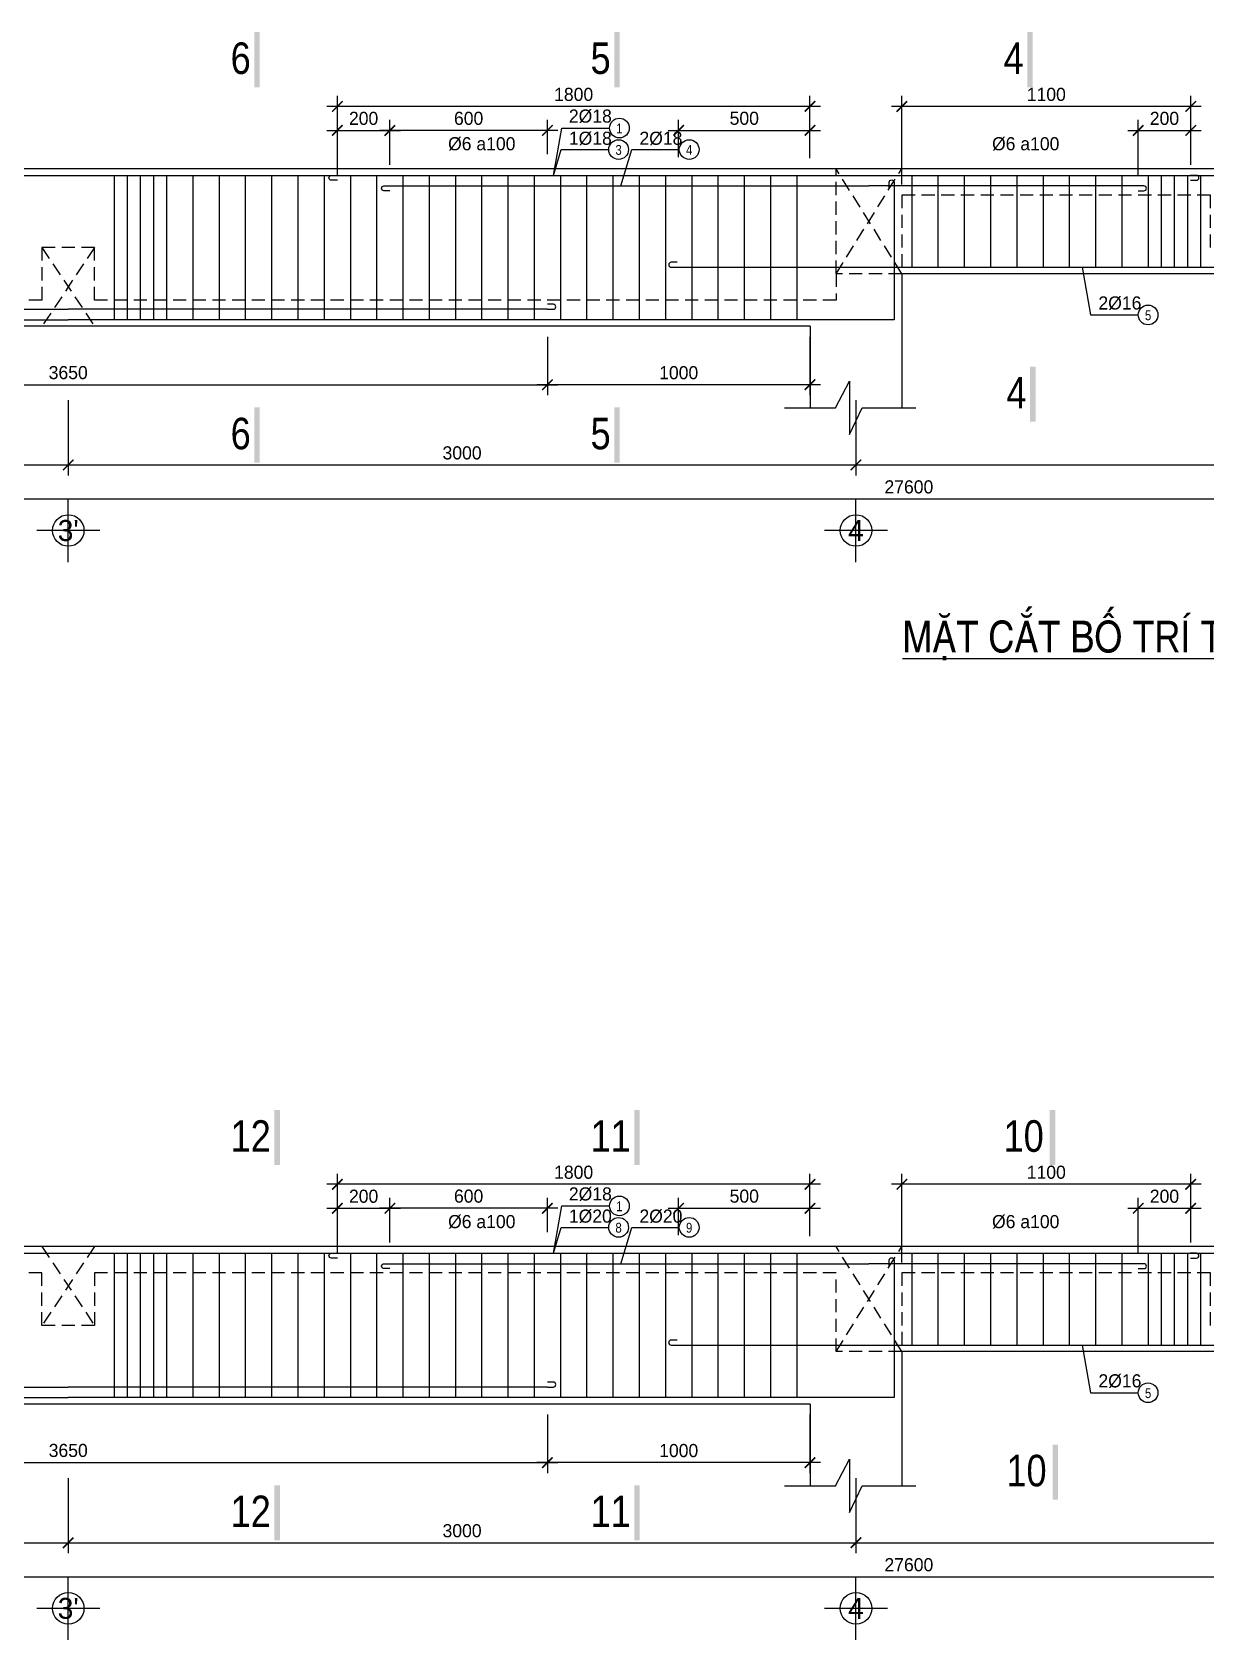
# Model space of a CAD drawing. Extents: x -317 to 3482, y -2056 to 752.
# Drawn here: x 2699 to 2922.5, y -435.2 to -129 of the extents above; entities that cross this region are included whole.
import ezdxf
from ezdxf.enums import TextEntityAlignment as Align

# ---------------------------------------------------------------- set-up
doc = ezdxf.new("R2010")
doc.units = 0
doc.header["$MEASUREMENT"] = 0
doc.linetypes.add('CENTER2', pattern=[1.125, 0.75, -0.125, 0.125, -0.125])
doc.linetypes.add('HIDDEN', pattern=[0.375, 0.25, -0.125])
doc.layers.get('0').update_dxf_attribs({"linetype": 'CONTINUOUS'})
doc.layers.get('DEFPOINTS').update_dxf_attribs({"linetype": 'CONTINUOUS'})
for name, color, linetype in [('DAI', 3, 'CONTINUOUS'), ('DIM', 1, 'CONTINUOUS'), ('DUT', 7, 'CENTER2'), ('MOTAAR', 1, 'CONTINUOUS'), ('TEXT', 7, 'CONTINUOUS'), ('THEP', 6, 'CONTINUOUS'), ('TU1', 9, 'CONTINUOUS'), ('TUONG', 7, 'CONTINUOUS')]:
    doc.layers.add(name, color=color, linetype=linetype)
doc.styles.add('DIM-NEW', font='VHELVCN.TTF')
doc.styles.add('style1', font='VGOUDYN.TTF')
doc.styles.add('T2', font='VTIMESN.TTF')
doc.dimstyles.new('TL20', dxfattribs={"dimtxt": 2.5, "dimasz": 2, "dimexe": 2, "dimexo": 2, "dimgap": 1, "dimtad": 1, "dimdec": 0, "dimlfac": 20, "dimzin": 0, "dimdsep": 46, "dimtxsty": 'T2', "dimblk": 'ARCHTICK', "dimcen": 2.5, "dimdle": 2, "dimclrd": 1, "dimclre": 1, "dimclrt": 2, "dimadec": 0, "dimazin": 0, "dimtfac": 1, "dimtdec": 0, "dimtix": 1, "dimtofl": 0, "dimtmove": 0, "dimatfit": 0, "dimldrblk": 'ARCHTICK', "dimfxl": 0, "dimtolj": 1, "dimtzin": 0, "dimlwd": -1, "dimlwe": -1, "dimarcsym": 0})

# ---------------------------------------------------------------- blocks, each defined once
blk = doc.blocks.new('_ARCHTICK')
at = {"color": 0, "linetype": 'ByBlock', "const_width": 0.15}
blk.add_lwpolyline([(-0.5, -0.5), (0.5, 0.5)], dxfattribs=at)
blk = doc.blocks.new('*D82')
at = {"layer": 'DEFPOINTS', "color": 0}
for p in [(2261.42, -211.45), (3470.54, -211.45), (3470.54, -217.94)]:
    blk.add_point(p, dxfattribs=at)
at = {"layer": 'TUONG', "color": 1}
for p, q in [((2261.42, -213.45), (2261.42, -219.94)), ((3470.54, -213.45), (3470.54, -219.94)), ((2259.42, -217.94), (3472.54, -217.94))]:
    blk.add_line(p, q, dxfattribs=at)
at = {"layer": 'TUONG', "color": 1, "xscale": 2, "yscale": 2, "zscale": 2, "rotation": 180}
blk.add_blockref('_ARCHTICK', (2261.42, -217.94), dxfattribs=at)
at = {"layer": 'TUONG', "color": 1, "xscale": 2, "yscale": 2, "zscale": 2}
blk.add_blockref('_ARCHTICK', (3470.54, -217.94), dxfattribs=at)
at = {"layer": 'TUONG', "color": 2, "insert": (2865.98, -215.65), "char_height": 2.5, "attachment_point": 5, "style": 'T2'}
blk.add_mtext('\\A1;27600', dxfattribs=at)
blk = doc.blocks.new('*D78')
at = {"layer": 'DEFPOINTS', "color": 0}
for p in [(2855.9, -197.12), (3026.99, -197.12), (3026.99, -211.45)]:
    blk.add_point(p, dxfattribs=at)
at = {"layer": 'TUONG', "color": 1}
for p, q in [((2855.9, -199.12), (2855.9, -213.45)), ((3026.99, -199.12), (3026.99, -213.45)), ((2853.9, -211.45), (3028.99, -211.45))]:
    blk.add_line(p, q, dxfattribs=at)
at = {"layer": 'TUONG', "color": 1, "xscale": 2, "yscale": 2, "zscale": 2, "rotation": 180}
blk.add_blockref('_ARCHTICK', (2855.9, -211.45), dxfattribs=at)
at = {"layer": 'TUONG', "color": 1, "xscale": 2, "yscale": 2, "zscale": 2}
blk.add_blockref('_ARCHTICK', (3026.99, -211.45), dxfattribs=at)
at = {"layer": 'TUONG', "color": 2, "insert": (2941.45, -209.16), "char_height": 2.5, "attachment_point": 5, "style": 'T2'}
blk.add_mtext('\\A1;3600', dxfattribs=at)
blk = doc.blocks.new('*D77')
at = {"layer": 'DEFPOINTS', "color": 0}
for p in [(2705.9, -197.12), (2855.9, -197.12), (2855.9, -211.45)]:
    blk.add_point(p, dxfattribs=at)
at = {"layer": 'TUONG', "color": 1}
for p, q in [((2705.9, -199.12), (2705.9, -213.45)), ((2855.9, -199.12), (2855.9, -213.45)), ((2703.9, -211.45), (2857.9, -211.45))]:
    blk.add_line(p, q, dxfattribs=at)
at = {"layer": 'TUONG', "color": 1, "xscale": 2, "yscale": 2, "zscale": 2, "rotation": 180}
blk.add_blockref('_ARCHTICK', (2705.9, -211.45), dxfattribs=at)
at = {"layer": 'TUONG', "color": 1, "xscale": 2, "yscale": 2, "zscale": 2}
blk.add_blockref('_ARCHTICK', (2855.9, -211.45), dxfattribs=at)
at = {"layer": 'TUONG', "color": 2, "insert": (2780.9, -209.17), "char_height": 2.5, "attachment_point": 5, "style": 'T2'}
blk.add_mtext('\\A1;3000', dxfattribs=at)
blk = doc.blocks.new('*D76')
at = {"layer": 'DEFPOINTS', "color": 0}
for p in [(2555.9, -197.12), (2705.9, -197.12), (2705.9, -211.45)]:
    blk.add_point(p, dxfattribs=at)
at = {"layer": 'TUONG', "color": 1}
for p, q in [((2555.9, -199.12), (2555.9, -213.45)), ((2705.9, -199.12), (2705.9, -213.45)), ((2553.9, -211.45), (2707.9, -211.45))]:
    blk.add_line(p, q, dxfattribs=at)
at = {"layer": 'TUONG', "color": 1, "xscale": 2, "yscale": 2, "zscale": 2, "rotation": 180}
blk.add_blockref('_ARCHTICK', (2555.9, -211.45), dxfattribs=at)
at = {"layer": 'TUONG', "color": 1, "xscale": 2, "yscale": 2, "zscale": 2}
blk.add_blockref('_ARCHTICK', (2705.9, -211.45), dxfattribs=at)
at = {"layer": 'TUONG', "color": 2, "insert": (2630.9, -209.17), "char_height": 2.5, "attachment_point": 5, "style": 'T2'}
blk.add_mtext('\\A1;3000', dxfattribs=at)
blk = doc.blocks.new('*D73')
at = {"layer": 'DEFPOINTS', "color": 0}
for p in [(2767.15, -147.74), (2767.15, -154.29), (2797.15, -154.29)]:
    blk.add_point(p, dxfattribs=at)
at = {"layer": 'TUONG', "color": 1}
for p, q in [((2767.15, -152.29), (2767.15, -145.74)), ((2797.15, -152.29), (2797.15, -145.74)), ((2799.15, -147.74), (2765.15, -147.74))]:
    blk.add_line(p, q, dxfattribs=at)
at = {"layer": 'TUONG', "color": 1, "xscale": 2, "yscale": 2, "zscale": 2, "rotation": 180}
blk.add_blockref('_ARCHTICK', (2767.15, -147.74), dxfattribs=at)
at = {"layer": 'TUONG', "color": 1, "xscale": 2, "yscale": 2, "zscale": 2}
blk.add_blockref('_ARCHTICK', (2797.15, -147.74), dxfattribs=at)
at = {"layer": 'TUONG', "color": 2, "insert": (2782.15, -145.45), "char_height": 2.5, "attachment_point": 5, "style": 'T2'}
blk.add_mtext('\\A1;600', dxfattribs=at)
blk = doc.blocks.new('*D71')
at = {"layer": 'DEFPOINTS', "color": 0}
for p in [(2614.65, -187.04), (2797.15, -187.04), (2797.15, -196.18)]:
    blk.add_point(p, dxfattribs=at)
at = {"layer": 'TUONG', "color": 1}
for p, q in [((2614.65, -189.04), (2614.65, -198.18)), ((2797.15, -189.04), (2797.15, -198.18)), ((2612.65, -196.18), (2799.15, -196.18))]:
    blk.add_line(p, q, dxfattribs=at)
at = {"layer": 'TUONG', "color": 1, "xscale": 2, "yscale": 2, "zscale": 2, "rotation": 180}
blk.add_blockref('_ARCHTICK', (2614.65, -196.18), dxfattribs=at)
at = {"layer": 'TUONG', "color": 1, "xscale": 2, "yscale": 2, "zscale": 2}
blk.add_blockref('_ARCHTICK', (2797.15, -196.18), dxfattribs=at)
at = {"layer": 'TUONG', "color": 2, "insert": (2705.9, -193.88), "char_height": 2.5, "attachment_point": 5, "style": 'T2'}
blk.add_mtext('\\A1;3650', dxfattribs=at)
blk = doc.blocks.new('*D70')
at = {"layer": 'DEFPOINTS', "color": 0}
for p in [(2797.15, -185.04), (2847.15, -185.04), (2797.15, -196.18)]:
    blk.add_point(p, dxfattribs=at)
at = {"layer": 'TUONG', "color": 1}
for p, q in [((2797.15, -187.04), (2797.15, -198.18)), ((2847.15, -187.04), (2847.15, -198.18)), ((2849.15, -196.18), (2795.15, -196.18))]:
    blk.add_line(p, q, dxfattribs=at)
at = {"layer": 'TUONG', "color": 1, "xscale": 2, "yscale": 2, "zscale": 2, "rotation": 180}
blk.add_blockref('_ARCHTICK', (2797.15, -196.18), dxfattribs=at)
at = {"layer": 'TUONG', "color": 1, "xscale": 2, "yscale": 2, "zscale": 2}
blk.add_blockref('_ARCHTICK', (2847.15, -196.18), dxfattribs=at)
at = {"layer": 'TUONG', "color": 2, "insert": (2822.15, -193.9), "char_height": 2.5, "attachment_point": 5, "style": 'T2'}
blk.add_mtext('\\A1;1000', dxfattribs=at)
blk = doc.blocks.new('*D61')
at = {"layer": 'DEFPOINTS', "color": 0}
for p in [(2919.65, -147.74), (2909.65, -158.29), (2919.65, -156.29)]:
    blk.add_point(p, dxfattribs=at)
at = {"layer": 'TUONG', "color": 1}
for p, q in [((2909.65, -156.29), (2909.65, -145.74)), ((2919.65, -154.29), (2919.65, -145.74)), ((2907.65, -147.74), (2921.65, -147.74))]:
    blk.add_line(p, q, dxfattribs=at)
at = {"layer": 'TUONG', "color": 1, "xscale": 2, "yscale": 2, "zscale": 2, "rotation": 180}
blk.add_blockref('_ARCHTICK', (2909.65, -147.74), dxfattribs=at)
at = {"layer": 'TUONG', "color": 1, "xscale": 2, "yscale": 2, "zscale": 2}
blk.add_blockref('_ARCHTICK', (2919.65, -147.74), dxfattribs=at)
at = {"layer": 'TUONG', "color": 2, "insert": (2914.65, -145.46), "char_height": 2.5, "attachment_point": 5, "style": 'T2'}
blk.add_mtext('\\A1;200', dxfattribs=at)
blk = doc.blocks.new('*D60')
at = {"layer": 'DEFPOINTS', "color": 0}
for p in [(2864.65, -143.17), (2919.65, -156.29), (2864.65, -160.04)]:
    blk.add_point(p, dxfattribs=at)
at = {"layer": 'TUONG', "color": 1}
for p, q in [((2921.65, -143.17), (2862.65, -143.17)), ((2864.65, -158.04), (2864.65, -141.17)), ((2919.65, -154.29), (2919.65, -141.17))]:
    blk.add_line(p, q, dxfattribs=at)
at = {"layer": 'TUONG', "color": 1, "xscale": 2, "yscale": 2, "zscale": 2, "rotation": 180}
blk.add_blockref('_ARCHTICK', (2864.65, -143.17), dxfattribs=at)
at = {"layer": 'TUONG', "color": 1, "xscale": 2, "yscale": 2, "zscale": 2}
blk.add_blockref('_ARCHTICK', (2919.65, -143.17), dxfattribs=at)
at = {"layer": 'TUONG', "color": 2, "insert": (2892.15, -140.89), "char_height": 2.5, "attachment_point": 5, "style": 'T2'}
blk.add_mtext('\\A1;1100', dxfattribs=at)
blk = doc.blocks.new('*D59')
at = {"layer": 'DEFPOINTS', "color": 0}
for p in [(2847.15, -147.74), (2847.15, -152.85), (2822.13, -154.85)]:
    blk.add_point(p, dxfattribs=at)
at = {"layer": 'TUONG', "color": 1}
for p, q in [((2822.13, -152.85), (2822.13, -145.74)), ((2847.15, -150.85), (2847.15, -145.74)), ((2820.13, -147.74), (2849.15, -147.74))]:
    blk.add_line(p, q, dxfattribs=at)
at = {"layer": 'TUONG', "color": 1, "xscale": 2, "yscale": 2, "zscale": 2, "rotation": 180}
blk.add_blockref('_ARCHTICK', (2822.13, -147.74), dxfattribs=at)
at = {"layer": 'TUONG', "color": 1, "xscale": 2, "yscale": 2, "zscale": 2}
blk.add_blockref('_ARCHTICK', (2847.15, -147.74), dxfattribs=at)
at = {"layer": 'TUONG', "color": 2, "insert": (2834.64, -145.44), "char_height": 2.5, "attachment_point": 5, "style": 'T2'}
blk.add_mtext('\\A1;500', dxfattribs=at)
blk = doc.blocks.new('*D58')
at = {"layer": 'DEFPOINTS', "color": 0}
for p in [(2757.15, -143.17), (2847.15, -155.04), (2757.15, -156.29)]:
    blk.add_point(p, dxfattribs=at)
at = {"layer": 'TUONG', "color": 1}
for p, q in [((2849.15, -143.17), (2755.15, -143.17)), ((2757.15, -154.29), (2757.15, -141.17)), ((2847.15, -153.04), (2847.15, -141.17))]:
    blk.add_line(p, q, dxfattribs=at)
at = {"layer": 'TUONG', "color": 1, "xscale": 2, "yscale": 2, "zscale": 2, "rotation": 180}
blk.add_blockref('_ARCHTICK', (2757.15, -143.17), dxfattribs=at)
at = {"layer": 'TUONG', "color": 1, "xscale": 2, "yscale": 2, "zscale": 2}
blk.add_blockref('_ARCHTICK', (2847.15, -143.17), dxfattribs=at)
at = {"layer": 'TUONG', "color": 2, "insert": (2802.15, -140.89), "char_height": 2.5, "attachment_point": 5, "style": 'T2'}
blk.add_mtext('\\A1;1800', dxfattribs=at)
blk = doc.blocks.new('*D57')
at = {"layer": 'DEFPOINTS', "color": 0}
for p in [(2767.15, -147.74), (2757.15, -158.29), (2767.15, -156.29)]:
    blk.add_point(p, dxfattribs=at)
at = {"layer": 'TUONG', "color": 1}
for p, q in [((2757.15, -156.29), (2757.15, -145.74)), ((2767.15, -154.29), (2767.15, -145.74)), ((2755.15, -147.74), (2769.15, -147.74))]:
    blk.add_line(p, q, dxfattribs=at)
at = {"layer": 'TUONG', "color": 1, "xscale": 2, "yscale": 2, "zscale": 2, "rotation": 180}
blk.add_blockref('_ARCHTICK', (2757.15, -147.74), dxfattribs=at)
at = {"layer": 'TUONG', "color": 1, "xscale": 2, "yscale": 2, "zscale": 2}
blk.add_blockref('_ARCHTICK', (2767.15, -147.74), dxfattribs=at)
at = {"layer": 'TUONG', "color": 2, "insert": (2762.15, -145.46), "char_height": 2.5, "attachment_point": 5, "style": 'T2'}
blk.add_mtext('\\A1;200', dxfattribs=at)
blk = doc.blocks.new('truc2')
at = {"layer": 'MOTAAR'}
for p, q in [((0, -15), (0, 0)), ((7.5, -7.5), (-7.5, -7.5))]:
    blk.add_line(p, q, dxfattribs=at)
blk.add_lwpolyline([(0, -3.5), (0, -1.84)], dxfattribs=at)
blk.add_circle((0, -7.5), 3.75, dxfattribs=at)
at = {"layer": 'TEXT', "style": 'T2'}
blk.add_attdef('1', text='', height=5, dxfattribs=at).set_placement((0, -7.5), align=Align.MIDDLE_CENTER)
blk = doc.blocks.new('*D154')
at = {"layer": 'DEFPOINTS', "color": 0}
for p in [(2767.15, -353.04), (2757.15, -363.59), (2767.15, -361.59)]:
    blk.add_point(p, dxfattribs=at)
at = {"layer": 'TUONG', "color": 1}
for p, q in [((2757.15, -361.59), (2757.15, -351.04)), ((2767.15, -359.59), (2767.15, -351.04)), ((2755.15, -353.04), (2769.15, -353.04))]:
    blk.add_line(p, q, dxfattribs=at)
at = {"layer": 'TUONG', "color": 1, "xscale": 2, "yscale": 2, "zscale": 2, "rotation": 180}
blk.add_blockref('_ARCHTICK', (2757.15, -353.04), dxfattribs=at)
at = {"layer": 'TUONG', "color": 1, "xscale": 2, "yscale": 2, "zscale": 2}
blk.add_blockref('_ARCHTICK', (2767.15, -353.04), dxfattribs=at)
at = {"layer": 'TUONG', "color": 2, "insert": (2762.15, -350.76), "char_height": 2.5, "attachment_point": 5, "style": 'T2'}
blk.add_mtext('\\A1;200', dxfattribs=at)
blk = doc.blocks.new('*D153')
at = {"layer": 'DEFPOINTS', "color": 0}
for p in [(2757.15, -348.47), (2847.15, -360.34), (2757.15, -361.59)]:
    blk.add_point(p, dxfattribs=at)
at = {"layer": 'TUONG', "color": 1}
for p, q in [((2849.15, -348.47), (2755.15, -348.47)), ((2757.15, -359.59), (2757.15, -346.47)), ((2847.15, -358.34), (2847.15, -346.47))]:
    blk.add_line(p, q, dxfattribs=at)
at = {"layer": 'TUONG', "color": 1, "xscale": 2, "yscale": 2, "zscale": 2, "rotation": 180}
blk.add_blockref('_ARCHTICK', (2757.15, -348.47), dxfattribs=at)
at = {"layer": 'TUONG', "color": 1, "xscale": 2, "yscale": 2, "zscale": 2}
blk.add_blockref('_ARCHTICK', (2847.15, -348.47), dxfattribs=at)
at = {"layer": 'TUONG', "color": 2, "insert": (2802.15, -346.19), "char_height": 2.5, "attachment_point": 5, "style": 'T2'}
blk.add_mtext('\\A1;1800', dxfattribs=at)
blk = doc.blocks.new('*D152')
at = {"layer": 'DEFPOINTS', "color": 0}
for p in [(2847.15, -353.04), (2847.15, -358.15), (2822.13, -360.15)]:
    blk.add_point(p, dxfattribs=at)
at = {"layer": 'TUONG', "color": 1}
for p, q in [((2822.13, -358.15), (2822.13, -351.04)), ((2847.15, -356.15), (2847.15, -351.04)), ((2820.13, -353.04), (2849.15, -353.04))]:
    blk.add_line(p, q, dxfattribs=at)
at = {"layer": 'TUONG', "color": 1, "xscale": 2, "yscale": 2, "zscale": 2, "rotation": 180}
blk.add_blockref('_ARCHTICK', (2822.13, -353.04), dxfattribs=at)
at = {"layer": 'TUONG', "color": 1, "xscale": 2, "yscale": 2, "zscale": 2}
blk.add_blockref('_ARCHTICK', (2847.15, -353.04), dxfattribs=at)
at = {"layer": 'TUONG', "color": 2, "insert": (2834.64, -350.74), "char_height": 2.5, "attachment_point": 5, "style": 'T2'}
blk.add_mtext('\\A1;500', dxfattribs=at)
blk = doc.blocks.new('*D151')
at = {"layer": 'DEFPOINTS', "color": 0}
for p in [(2864.65, -348.47), (2919.65, -361.59), (2864.65, -365.34)]:
    blk.add_point(p, dxfattribs=at)
at = {"layer": 'TUONG', "color": 1}
for p, q in [((2921.65, -348.47), (2862.65, -348.47)), ((2864.65, -363.34), (2864.65, -346.47)), ((2919.65, -359.59), (2919.65, -346.47))]:
    blk.add_line(p, q, dxfattribs=at)
at = {"layer": 'TUONG', "color": 1, "xscale": 2, "yscale": 2, "zscale": 2, "rotation": 180}
blk.add_blockref('_ARCHTICK', (2864.65, -348.47), dxfattribs=at)
at = {"layer": 'TUONG', "color": 1, "xscale": 2, "yscale": 2, "zscale": 2}
blk.add_blockref('_ARCHTICK', (2919.65, -348.47), dxfattribs=at)
at = {"layer": 'TUONG', "color": 2, "insert": (2892.15, -346.19), "char_height": 2.5, "attachment_point": 5, "style": 'T2'}
blk.add_mtext('\\A1;1100', dxfattribs=at)
blk = doc.blocks.new('*D150')
at = {"layer": 'DEFPOINTS', "color": 0}
for p in [(2919.65, -353.04), (2909.65, -363.59), (2919.65, -361.59)]:
    blk.add_point(p, dxfattribs=at)
at = {"layer": 'TUONG', "color": 1}
for p, q in [((2909.65, -361.59), (2909.65, -351.04)), ((2919.65, -359.59), (2919.65, -351.04)), ((2907.65, -353.04), (2921.65, -353.04))]:
    blk.add_line(p, q, dxfattribs=at)
at = {"layer": 'TUONG', "color": 1, "xscale": 2, "yscale": 2, "zscale": 2, "rotation": 180}
blk.add_blockref('_ARCHTICK', (2909.65, -353.04), dxfattribs=at)
at = {"layer": 'TUONG', "color": 1, "xscale": 2, "yscale": 2, "zscale": 2}
blk.add_blockref('_ARCHTICK', (2919.65, -353.04), dxfattribs=at)
at = {"layer": 'TUONG', "color": 2, "insert": (2914.65, -350.76), "char_height": 2.5, "attachment_point": 5, "style": 'T2'}
blk.add_mtext('\\A1;200', dxfattribs=at)
blk = doc.blocks.new('*D141')
at = {"layer": 'DEFPOINTS', "color": 0}
for p in [(2797.15, -390.34), (2847.15, -390.34), (2797.15, -401.48)]:
    blk.add_point(p, dxfattribs=at)
at = {"layer": 'TUONG', "color": 1}
for p, q in [((2797.15, -392.34), (2797.15, -403.48)), ((2847.15, -392.34), (2847.15, -403.48)), ((2849.15, -401.48), (2795.15, -401.48))]:
    blk.add_line(p, q, dxfattribs=at)
at = {"layer": 'TUONG', "color": 1, "xscale": 2, "yscale": 2, "zscale": 2, "rotation": 180}
blk.add_blockref('_ARCHTICK', (2797.15, -401.48), dxfattribs=at)
at = {"layer": 'TUONG', "color": 1, "xscale": 2, "yscale": 2, "zscale": 2}
blk.add_blockref('_ARCHTICK', (2847.15, -401.48), dxfattribs=at)
at = {"layer": 'TUONG', "color": 2, "insert": (2822.15, -399.2), "char_height": 2.5, "attachment_point": 5, "style": 'T2'}
blk.add_mtext('\\A1;1000', dxfattribs=at)
blk = doc.blocks.new('*D140')
at = {"layer": 'DEFPOINTS', "color": 0}
for p in [(2614.65, -392.34), (2797.15, -392.34), (2797.15, -401.48)]:
    blk.add_point(p, dxfattribs=at)
at = {"layer": 'TUONG', "color": 1}
for p, q in [((2614.65, -394.34), (2614.65, -403.48)), ((2797.15, -394.34), (2797.15, -403.48)), ((2612.65, -401.48), (2799.15, -401.48))]:
    blk.add_line(p, q, dxfattribs=at)
at = {"layer": 'TUONG', "color": 1, "xscale": 2, "yscale": 2, "zscale": 2, "rotation": 180}
blk.add_blockref('_ARCHTICK', (2614.65, -401.48), dxfattribs=at)
at = {"layer": 'TUONG', "color": 1, "xscale": 2, "yscale": 2, "zscale": 2}
blk.add_blockref('_ARCHTICK', (2797.15, -401.48), dxfattribs=at)
at = {"layer": 'TUONG', "color": 2, "insert": (2705.9, -399.18), "char_height": 2.5, "attachment_point": 5, "style": 'T2'}
blk.add_mtext('\\A1;3650', dxfattribs=at)
blk = doc.blocks.new('*D138')
at = {"layer": 'DEFPOINTS', "color": 0}
for p in [(2767.15, -353.04), (2767.15, -359.59), (2797.15, -359.59)]:
    blk.add_point(p, dxfattribs=at)
at = {"layer": 'TUONG', "color": 1}
for p, q in [((2767.15, -357.59), (2767.15, -351.04)), ((2797.15, -357.59), (2797.15, -351.04)), ((2799.15, -353.04), (2765.15, -353.04))]:
    blk.add_line(p, q, dxfattribs=at)
at = {"layer": 'TUONG', "color": 1, "xscale": 2, "yscale": 2, "zscale": 2, "rotation": 180}
blk.add_blockref('_ARCHTICK', (2767.15, -353.04), dxfattribs=at)
at = {"layer": 'TUONG', "color": 1, "xscale": 2, "yscale": 2, "zscale": 2}
blk.add_blockref('_ARCHTICK', (2797.15, -353.04), dxfattribs=at)
at = {"layer": 'TUONG', "color": 2, "insert": (2782.15, -350.74), "char_height": 2.5, "attachment_point": 5, "style": 'T2'}
blk.add_mtext('\\A1;600', dxfattribs=at)
blk = doc.blocks.new('*D135')
at = {"layer": 'DEFPOINTS', "color": 0}
for p in [(2555.9, -402.42), (2705.9, -402.42), (2705.9, -416.75)]:
    blk.add_point(p, dxfattribs=at)
at = {"layer": 'TUONG', "color": 1}
for p, q in [((2555.9, -404.42), (2555.9, -418.75)), ((2705.9, -404.42), (2705.9, -418.75)), ((2553.9, -416.75), (2707.9, -416.75))]:
    blk.add_line(p, q, dxfattribs=at)
at = {"layer": 'TUONG', "color": 1, "xscale": 2, "yscale": 2, "zscale": 2, "rotation": 180}
blk.add_blockref('_ARCHTICK', (2555.9, -416.75), dxfattribs=at)
at = {"layer": 'TUONG', "color": 1, "xscale": 2, "yscale": 2, "zscale": 2}
blk.add_blockref('_ARCHTICK', (2705.9, -416.75), dxfattribs=at)
at = {"layer": 'TUONG', "color": 2, "insert": (2630.9, -414.47), "char_height": 2.5, "attachment_point": 5, "style": 'T2'}
blk.add_mtext('\\A1;3000', dxfattribs=at)
blk = doc.blocks.new('*D134')
at = {"layer": 'DEFPOINTS', "color": 0}
for p in [(2705.9, -402.42), (2855.9, -402.42), (2855.9, -416.75)]:
    blk.add_point(p, dxfattribs=at)
at = {"layer": 'TUONG', "color": 1}
for p, q in [((2705.9, -404.42), (2705.9, -418.75)), ((2855.9, -404.42), (2855.9, -418.75)), ((2703.9, -416.75), (2857.9, -416.75))]:
    blk.add_line(p, q, dxfattribs=at)
at = {"layer": 'TUONG', "color": 1, "xscale": 2, "yscale": 2, "zscale": 2, "rotation": 180}
blk.add_blockref('_ARCHTICK', (2705.9, -416.75), dxfattribs=at)
at = {"layer": 'TUONG', "color": 1, "xscale": 2, "yscale": 2, "zscale": 2}
blk.add_blockref('_ARCHTICK', (2855.9, -416.75), dxfattribs=at)
at = {"layer": 'TUONG', "color": 2, "insert": (2780.9, -414.47), "char_height": 2.5, "attachment_point": 5, "style": 'T2'}
blk.add_mtext('\\A1;3000', dxfattribs=at)
blk = doc.blocks.new('*D133')
at = {"layer": 'DEFPOINTS', "color": 0}
for p in [(2855.9, -402.42), (3026.99, -402.42), (3026.99, -416.75)]:
    blk.add_point(p, dxfattribs=at)
at = {"layer": 'TUONG', "color": 1}
for p, q in [((2855.9, -404.42), (2855.9, -418.75)), ((3026.99, -404.42), (3026.99, -418.75)), ((2853.9, -416.75), (3028.99, -416.75))]:
    blk.add_line(p, q, dxfattribs=at)
at = {"layer": 'TUONG', "color": 1, "xscale": 2, "yscale": 2, "zscale": 2, "rotation": 180}
blk.add_blockref('_ARCHTICK', (2855.9, -416.75), dxfattribs=at)
at = {"layer": 'TUONG', "color": 1, "xscale": 2, "yscale": 2, "zscale": 2}
blk.add_blockref('_ARCHTICK', (3026.99, -416.75), dxfattribs=at)
at = {"layer": 'TUONG', "color": 2, "insert": (2941.45, -414.45), "char_height": 2.5, "attachment_point": 5, "style": 'T2'}
blk.add_mtext('\\A1;3600', dxfattribs=at)
blk = doc.blocks.new('*D129')
at = {"layer": 'DEFPOINTS', "color": 0}
for p in [(2261.42, -416.75), (3470.54, -416.75), (3470.54, -423.24)]:
    blk.add_point(p, dxfattribs=at)
at = {"layer": 'TUONG', "color": 1}
for p, q in [((2261.42, -418.75), (2261.42, -425.24)), ((3470.54, -418.75), (3470.54, -425.24)), ((2259.42, -423.24), (3472.54, -423.24))]:
    blk.add_line(p, q, dxfattribs=at)
at = {"layer": 'TUONG', "color": 1, "xscale": 2, "yscale": 2, "zscale": 2, "rotation": 180}
blk.add_blockref('_ARCHTICK', (2261.42, -423.24), dxfattribs=at)
at = {"layer": 'TUONG', "color": 1, "xscale": 2, "yscale": 2, "zscale": 2}
blk.add_blockref('_ARCHTICK', (3470.54, -423.24), dxfattribs=at)
at = {"layer": 'TUONG', "color": 2, "insert": (2865.98, -420.95), "char_height": 2.5, "attachment_point": 5, "style": 'T2'}
blk.add_mtext('\\A1;27600', dxfattribs=at)

msp = doc.modelspace()

# ---------------------------------------------------------------- linework, layer by layer
at = {"layer": 'DAI'}
for p, q in [((2714.687, -183.794), (2714.687, -156.294)), ((2717.187, -183.794), (2717.187, -156.294)), ((2719.687, -183.794), (2719.687, -156.294)), ((2722.187, -183.794), (2722.187, -156.294)), ((2724.687, -183.794), (2724.687, -156.294)), ((2729.687, -183.794), (2729.687, -156.294)), ((2734.687, -183.794), (2734.687, -156.294)), ((2739.687, -183.794), (2739.687, -156.294)), ((2744.687, -183.794), (2744.687, -156.294)), ((2749.687, -183.794), (2749.687, -156.294)), ((2754.687, -183.794), (2754.687, -156.294)), ((2759.687, -183.794), (2759.687, -156.294)), ((2764.687, -183.794), (2764.687, -156.294)), ((2769.687, -183.794), (2769.687, -156.294)), ((2774.687, -183.794), (2774.687, -156.294)), ((2779.687, -183.794), (2779.687, -156.294)), ((2784.687, -183.794), (2784.687, -156.294)), ((2789.687, -183.794), (2789.687, -156.294)), ((2794.687, -183.794), (2794.687, -156.294)), ((2799.687, -183.794), (2799.687, -156.294)), ((2804.687, -183.794), (2804.687, -156.294)), ((2809.687, -183.794), (2809.687, -156.294)), ((2814.687, -183.794), (2814.687, -156.294)), ((2819.687, -183.794), (2819.687, -156.294)), ((2824.687, -183.794), (2824.687, -156.294)), ((2829.687, -183.794), (2829.687, -156.294)), ((2834.687, -183.794), (2834.687, -156.294)), ((2839.687, -183.794), (2839.687, -156.294)), ((2844.687, -183.794), (2844.687, -156.294)), ((2866.588, -173.794), (2866.588, -156.294)), ((2871.588, -173.794), (2871.588, -156.294)), ((2876.588, -173.794), (2876.588, -156.294)), ((2881.588, -173.794), (2881.588, -156.294)), ((2886.588, -173.794), (2886.588, -156.294)), ((2891.588, -173.794), (2891.588, -156.294)), ((2896.588, -173.794), (2896.588, -156.294)), ((2901.588, -173.794), (2901.588, -156.294)), ((2906.588, -173.794), (2906.588, -156.294)), ((2911.588, -173.794), (2911.588, -156.294)), ((2914.088, -173.794), (2914.088, -156.294)), ((2916.588, -173.794), (2916.588, -156.294)), ((2919.088, -173.794), (2919.088, -156.294)), ((2921.588, -173.794), (2921.588, -156.294)), ((2714.687, -389.092), (2714.687, -361.592)), ((2717.187, -389.092), (2717.187, -361.592)), ((2719.687, -389.092), (2719.687, -361.592)), ((2722.187, -389.092), (2722.187, -361.592)), ((2724.687, -389.092), (2724.687, -361.592)), ((2729.687, -389.092), (2729.687, -361.592)), ((2734.687, -389.092), (2734.687, -361.592)), ((2739.687, -389.092), (2739.687, -361.592)), ((2744.687, -389.092), (2744.687, -361.592)), ((2749.687, -389.092), (2749.687, -361.592)), ((2754.687, -389.092), (2754.687, -361.592)), ((2759.687, -389.092), (2759.687, -361.592)), ((2764.687, -389.092), (2764.687, -361.592)), ((2769.687, -389.092), (2769.687, -361.592)), ((2774.687, -389.092), (2774.687, -361.592)), ((2779.687, -389.092), (2779.687, -361.592)), ((2784.687, -389.092), (2784.687, -361.592)), ((2789.687, -389.092), (2789.687, -361.592)), ((2794.687, -389.092), (2794.687, -361.592)), ((2799.687, -389.092), (2799.687, -361.592)), ((2804.687, -389.092), (2804.687, -361.592)), ((2809.687, -389.092), (2809.687, -361.592)), ((2814.687, -389.092), (2814.687, -361.592)), ((2819.687, -389.092), (2819.687, -361.592)), ((2824.687, -389.092), (2824.687, -361.592)), ((2829.687, -389.092), (2829.687, -361.592)), ((2834.687, -389.092), (2834.687, -361.592)), ((2839.687, -389.092), (2839.687, -361.592)), ((2844.687, -389.092), (2844.687, -361.592)), ((2866.588, -379.092), (2866.588, -361.592)), ((2871.588, -379.092), (2871.588, -361.592)), ((2876.588, -379.092), (2876.588, -361.592)), ((2881.588, -379.092), (2881.588, -361.592)), ((2886.588, -379.092), (2886.588, -361.592)), ((2891.588, -379.092), (2891.588, -361.592)), ((2896.588, -379.092), (2896.588, -361.592)), ((2901.588, -379.092), (2901.588, -361.592)), ((2906.588, -379.092), (2906.588, -361.592)), ((2911.588, -379.092), (2911.588, -361.592)), ((2914.088, -379.092), (2914.088, -361.592)), ((2916.588, -379.092), (2916.588, -361.592)), ((2919.088, -379.092), (2919.088, -361.592)), ((2921.588, -379.092), (2921.588, -361.592))]:
    msp.add_line(p, q, dxfattribs=at)
at = {"layer": 'DUT', "linetype": 'HIDDEN', "ltscale": 10}
for p, q in [((2864.654, -175.044), (2852.116, -155.044)), ((2852.116, -175.044), (2864.616, -155.044)), ((2710.904, -170.044), (2700.904, -185.044)), ((2700.904, -170.044), (2710.904, -185.044)), ((2700.904, -360.342), (2710.904, -375.342)), ((2710.904, -360.342), (2700.904, -375.342)), ((2852.116, -380.342), (2864.616, -360.342)), ((2864.654, -380.342), (2852.116, -360.342))]:
    msp.add_line(p, q, dxfattribs=at)
for points in [[(2952.263, -160.044), (2930.904, -160.044), (2930.904, -170.044), (2923.404, -170.044), (2923.404, -160.044), (2864.616, -160.044), (2864.616, -175.044), (2852.116, -175.044), (2852.116, -155.044)], [(2852.116, -175.044), (2852.116, -180.044), (2710.904, -180.044), (2710.904, -170.044), (2700.904, -170.044), (2700.904, -180.044), (2559.654, -180.044), (2559.654, -174.984)], [(2952.263, -365.342), (2930.904, -365.342), (2930.904, -375.342), (2923.404, -375.342), (2923.404, -365.342), (2864.616, -365.342), (2864.616, -380.342), (2852.116, -380.342), (2852.116, -365.342), (2710.904, -365.342), (2710.904, -375.342), (2700.904, -375.342), (2700.904, -365.342), (2559.654, -365.342), (2559.654, -380.342), (2547.154, -380.342), (2547.154, -365.342), (2486.703, -365.342)]]:
    msp.add_lwpolyline(points, dxfattribs=at)
at = {"layer": 'TEXT', "ltscale": 10}
for points in [[(2741.324, -139.522), (2742.374, -139.522), (2741.324, -129.022), (2742.374, -129.022)], [(2809.862, -139.522), (2810.912, -139.522), (2809.862, -129.022), (2810.912, -129.022)], [(2888.517, -139.522), (2889.567, -139.522), (2888.517, -129.022), (2889.567, -129.022)], [(2889.056, -203.244), (2890.106, -203.244), (2889.056, -192.744), (2890.106, -192.744)], [(2741.324, -211.012), (2742.374, -211.012), (2741.324, -200.512), (2742.374, -200.512)], [(2809.862, -211.012), (2810.912, -211.012), (2809.862, -200.512), (2810.912, -200.512)], [(2745.169, -344.82), (2746.219, -344.82), (2745.169, -334.32), (2746.219, -334.32)], [(2813.672, -344.82), (2814.722, -344.82), (2813.672, -334.32), (2814.722, -334.32)], [(2892.803, -344.82), (2893.853, -344.82), (2892.803, -334.32), (2893.853, -334.32)], [(2893.342, -408.543), (2894.392, -408.543), (2893.342, -398.043), (2894.392, -398.043)], [(2745.169, -416.31), (2746.219, -416.31), (2745.169, -405.81), (2746.219, -405.81)], [(2813.672, -416.31), (2814.722, -416.31), (2813.672, -405.81), (2814.722, -405.81)]]:
    msp.add_trace(points, dxfattribs=at)
at = {"layer": 'THEP', "ltscale": 10}
for points in [[(2481.675, -156.294), (2952.263, -156.294)], [(2767.154, -158.294), (2858.366, -158.294)], [(2909.616, -158.294), (2858.366, -158.294)], [(2614.654, -181.794), (2614.654, -181.794), (2705.904, -181.794)], [(2797.154, -181.794), (2705.904, -181.794)], [(2481.675, -361.592), (2952.263, -361.592)], [(2767.154, -363.592), (2858.366, -363.592)], [(2909.616, -363.592), (2858.366, -363.592)], [(2614.654, -387.092), (2614.654, -387.092), (2705.904, -387.092)], [(2797.154, -387.092), (2705.904, -387.092)]]:
    msp.add_lwpolyline(points, dxfattribs=at)
for points in [[(2549.567, -158.746), (2549.567, -157.618, 1), (2548.63, -157.618), (2548.63, -159.025), (2548.63, -183.794), (2589.349, -183.794), (2705.904, -183.794)], [(2862.241, -158.746), (2862.241, -157.618, -1), (2863.178, -157.618), (2863.178, -159.025), (2863.178, -183.794), (2822.459, -183.794), (2705.904, -183.794)], [(2757.154, -157.232), (2756.027, -157.232, -1), (2756.027, -156.294), (2757.154, -156.294)], [(2767.154, -159.232), (2766.027, -159.232, -1), (2766.027, -158.294), (2767.154, -158.294)], [(2909.616, -159.232), (2910.743, -159.232, 1), (2910.743, -158.294), (2909.616, -158.294)], [(2919.616, -157.232), (2920.743, -157.232, 1), (2920.743, -156.294), (2919.616, -156.294)], [(2821.837, -172.857), (2820.71, -172.857, 1), (2820.71, -173.794), (2824.51, -173.794), (2954.105, -173.794)], [(2797.154, -181.794), (2798.281, -181.794, 1), (2798.281, -180.857), (2797.154, -180.857)], [(2549.567, -364.044), (2549.567, -362.916, 1), (2548.63, -362.916), (2548.63, -364.323), (2548.63, -389.092), (2589.349, -389.092), (2705.904, -389.092)], [(2862.241, -364.044), (2862.241, -362.916, -1), (2863.178, -362.916), (2863.178, -364.323), (2863.178, -389.092), (2822.459, -389.092), (2705.904, -389.092)], [(2757.154, -362.53), (2756.027, -362.53, -1), (2756.027, -361.592), (2757.154, -361.592)], [(2767.154, -364.53), (2766.027, -364.53, -1), (2766.027, -363.592), (2767.154, -363.592)], [(2909.616, -364.53), (2910.743, -364.53, 1), (2910.743, -363.592), (2909.616, -363.592)], [(2919.616, -362.53), (2920.743, -362.53, 1), (2920.743, -361.592), (2919.616, -361.592)], [(2821.837, -378.155), (2820.71, -378.155, 1), (2820.71, -379.092), (2824.51, -379.092), (2954.105, -379.092)], [(2797.154, -387.092), (2798.281, -387.092, 1), (2798.281, -386.155), (2797.154, -386.155)]]:
    msp.add_lwpolyline(points, format="xyb", dxfattribs=at)
at = {"layer": 'TU1', "lineweight": -2, "ltscale": 10}
for points in [[(2798.296, -156.294), (2799.912, -147.287), (2808.987, -147.287)], [(2798.296, -156.294), (2799.757, -151.378), (2808.832, -151.378)], [(2811.139, -158.294), (2813.195, -151.378), (2822.27, -151.378)], [(2898.976, -173.794), (2900.592, -182.886), (2909.667, -182.886)], [(2798.296, -361.592), (2799.912, -352.585), (2808.987, -352.585)], [(2798.296, -361.592), (2799.757, -356.676), (2808.832, -356.676)], [(2811.139, -363.592), (2813.195, -356.676), (2822.27, -356.676)], [(2898.976, -379.092), (2900.592, -388.184), (2909.667, -388.184)]]:
    msp.add_lwpolyline(points, dxfattribs=at)
at = {"layer": 'TU1', "ltscale": 10}
for centre in [(2810.862, -147.287), (2810.707, -151.378), (2824.145, -151.378), (2911.542, -182.886), (2810.862, -352.585), (2810.707, -356.676), (2824.145, -356.676), (2911.542, -388.184)]:
    msp.add_circle(centre, 1.875, dxfattribs=at)
at = {"layer": 'TUONG'}
for p, q in [((2952.263, -155.044), (2481.675, -155.044)), ((2864.654, -175.044), (2864.654, -200.603)), ((2954.105, -175.044), (2864.654, -175.044)), ((2847.154, -185.044), (2564.654, -185.044)), ((2847.154, -185.044), (2847.154, -200.603)), ((2952.263, -360.342), (2481.675, -360.342)), ((2954.105, -380.342), (2864.654, -380.342)), ((2864.654, -380.342), (2864.654, -405.901)), ((2847.154, -390.342), (2564.654, -390.342)), ((2847.154, -390.342), (2847.154, -405.901))]:
    msp.add_line(p, q, dxfattribs=at)
for points in [[(2842.32, -200.603), (2851.988, -200.603), (2854.643, -195.52), (2854.643, -205.686), (2857.077, -200.603), (2867.29, -200.603)], [(2842.32, -405.901), (2851.988, -405.901), (2854.643, -400.819), (2854.643, -410.984), (2857.077, -405.901), (2867.29, -405.901)]]:
    msp.add_lwpolyline(points, dxfattribs=at)

# ---------------------------------------------------------------- block references
at = {"layer": 'DIM', "ltscale": 10, "xscale": 0.8000000000000002, "yscale": 0.8000000000000002, "zscale": 0.8000000000000002}
for p, values in [((2705.904, -217.943), {'1': "3'"}), ((2855.904, -217.943), {'1': '4'}), ((2705.904, -423.241), {'1': "3'"}), ((2855.904, -423.241), {'1': '4'})]:
    msp.add_blockref('truc2', p, dxfattribs=at).add_auto_attribs(values)

# ---------------------------------------------------------------- texts
at = {"layer": 'TEXT', "ltscale": 10}
for s, height, style, p in [('6', 6, 'DIM-NEW', (2736.831, -136.981)), ('5', 6, 'DIM-NEW', (2805.369, -136.981)), ('4', 6, 'DIM-NEW', (2884.023, -136.981)), ('2%%25418', 2.5, 'style1', (2801.237, -146.256)), ('1', 1.875, 'DIM-NEW', (2810.26, -148.294)), ('%%2546 a100', 2.5, 'style1', (2778.237, -151.526)), ('1%%25418', 2.5, 'style1', (2801.237, -150.483)), ('2%%25418', 2.5, 'style1', (2814.676, -150.483)), ('%%2546 a100', 2.5, 'style1', (2881.815, -151.526)), ('3', 1.875, 'DIM-NEW', (2810.105, -152.384)), ('4', 1.875, 'DIM-NEW', (2823.543, -152.384)), ('2%%25416', 2.5, 'style1', (2902.078, -181.854)), ('5', 1.875, 'DIM-NEW', (2910.94, -183.892)), ('4', 6, 'DIM-NEW', (2884.563, -200.703)), ('6', 6, 'DIM-NEW', (2736.831, -208.471)), ('5', 6, 'DIM-NEW', (2805.369, -208.471)), ('12', 6, 'DIM-NEW', (2736.831, -342.279)), ('11', 6, 'DIM-NEW', (2805.369, -342.279)), ('10', 6, 'DIM-NEW', (2884.023, -342.279)), ('2%%25418', 2.5, 'style1', (2801.237, -351.554)), ('1', 1.875, 'DIM-NEW', (2810.26, -353.592)), ('%%2546 a100', 2.5, 'style1', (2778.237, -356.824)), ('1%%25420', 2.5, 'style1', (2801.237, -355.781)), ('2%%25420', 2.5, 'style1', (2814.676, -355.781)), ('%%2546 a100', 2.5, 'style1', (2881.815, -356.824)), ('8', 1.875, 'DIM-NEW', (2810.105, -357.683)), ('9', 1.875, 'DIM-NEW', (2823.543, -357.683)), ('2%%25416', 2.5, 'style1', (2902.078, -387.152)), ('5', 1.875, 'DIM-NEW', (2910.94, -389.19)), ('10', 6, 'DIM-NEW', (2884.563, -406.001)), ('12', 6, 'DIM-NEW', (2736.831, -413.769)), ('11', 6, 'DIM-NEW', (2805.369, -413.769))]:
    msp.add_text(s, height=height, dxfattribs=dict(at, style=style)).set_placement(p)
at = {"layer": 'TEXT', "style": 'DIM-NEW'}
msp.add_text('%%UMAËT CAÉT BOÁ TRÍ THEÙP DAÀM TRUÏC F,E,B,A TL:1/20', height=6, dxfattribs=at).set_placement((2864.751, -247.14))

# ---------------------------------------------------------------- dimensions: what is measured, and where the dimension line sits
at = {"layer": 'TUONG'}
for base, p1, p2, picture, middle in [((2757.154, -143.172), (2847.154, -155.044), (2757.154, -156.294), '*D58', (2802.154, -140.892)), ((2864.654, -143.172), (2919.654, -156.294), (2864.654, -160.044), '*D60', (2892.154, -140.892)), ((2767.154, -147.74), (2757.154, -158.294), (2767.154, -156.294), '*D57', (2762.154, -145.461)), ((2919.654, -147.74), (2909.654, -158.294), (2919.654, -156.294), '*D61', (2914.654, -145.461)), ((2797.154, -196.182), (2847.154, -185.044), (2797.154, -185.044), '*D70', (2822.154, -193.902)), ((2757.154, -348.47), (2847.154, -360.342), (2757.154, -361.592), '*D153', (2802.154, -346.191)), ((2864.654, -348.47), (2919.654, -361.592), (2864.654, -365.342), '*D151', (2892.154, -346.191)), ((2767.154, -353.038), (2757.154, -363.592), (2767.154, -361.592), '*D154', (2762.154, -350.759)), ((2919.654, -353.038), (2909.654, -363.592), (2919.654, -361.592), '*D150', (2914.654, -350.759)), ((2797.154, -401.48), (2847.154, -390.342), (2797.154, -390.342), '*D141', (2822.154, -399.2))]:
    dim = msp.add_linear_dim(base=base, p1=p1, p2=p2, angle=180, dimstyle='TL20', dxfattribs=at)
    dim.commit()
    dim.dimension.update_dxf_attribs({"geometry": picture, "text_midpoint": middle})
for base, p1, p2, picture, middle in [((2767.154, -147.74), (2797.154, -154.294), (2767.154, -154.294), '*D73', (2782.154, -145.446)), ((2797.154, -196.182), (2614.654, -187.044), (2797.154, -187.044), '*D71', (2705.904, -193.88)), ((2767.154, -353.038), (2797.154, -359.592), (2767.154, -359.592), '*D138', (2782.154, -350.744)), ((2797.154, -401.48), (2614.654, -392.342), (2797.154, -392.342), '*D140', (2705.904, -399.178))]:
    dim = msp.add_linear_dim(base=base, p1=p1, p2=p2, dimstyle='TL20', dxfattribs=at)
    dim.commit()
    dim.dimension.update_dxf_attribs({"geometry": picture, "text_midpoint": middle})
for base, p1, p2, picture, middle in [((2847.154, -147.74), (2822.126, -154.848), (2847.154, -152.848), '*D59', (2834.64, -145.438)), ((2847.154, -353.038), (2822.126, -360.147), (2847.154, -358.147), '*D152', (2834.64, -350.736))]:
    dim = msp.add_linear_dim(base=base, p1=p1, p2=p2, angle=180, text='500', dimstyle='TL20', dxfattribs=at)
    dim.commit()
    dim.dimension.update_dxf_attribs({"geometry": picture, "text_midpoint": middle})
for base, p1, p2, picture, middle in [((2705.904, -211.451), (2555.904, -197.118), (2705.904, -197.118), '*D76', (2630.904, -209.171)), ((2855.904, -211.451), (2705.904, -197.118), (2855.904, -197.118), '*D77', (2780.904, -209.171)), ((2705.904, -416.749), (2555.904, -402.416), (2705.904, -402.416), '*D135', (2630.904, -414.469)), ((2855.904, -416.749), (2705.904, -402.416), (2855.904, -402.416), '*D134', (2780.904, -414.469))]:
    dim = msp.add_linear_dim(base=base, p1=p1, p2=p2, dimstyle='TL20', override={"dimtmove": 1}, dxfattribs=at)
    dim.commit()
    dim.dimension.update_dxf_attribs({"geometry": picture, "text_midpoint": middle})
for base, p1, p2, picture, middle in [((3026.995, -211.451), (2855.904, -197.118), (3026.995, -197.118), '*D78', (2941.449, -209.156)), ((3026.995, -416.749), (2855.904, -402.416), (3026.995, -402.416), '*D133', (2941.449, -414.455))]:
    dim = msp.add_linear_dim(base=base, p1=p1, p2=p2, text='3600', dimstyle='TL20', override={"dimtmove": 1}, dxfattribs=at)
    dim.commit()
    dim.dimension.update_dxf_attribs({"geometry": picture, "text_midpoint": middle})
for base, p1, p2, picture, middle in [((3470.542, -217.943), (2261.421, -211.451), (3470.542, -211.451), '*D82', (2865.981, -215.649)), ((3470.542, -423.241), (2261.421, -416.749), (3470.542, -416.749), '*D129', (2865.981, -420.947))]:
    dim = msp.add_linear_dim(base=base, p1=p1, p2=p2, text='27600', dimstyle='TL20', dxfattribs=at)
    dim.commit()
    dim.dimension.update_dxf_attribs({"geometry": picture, "text_midpoint": middle})

doc.saveas('drawing.dxf')
